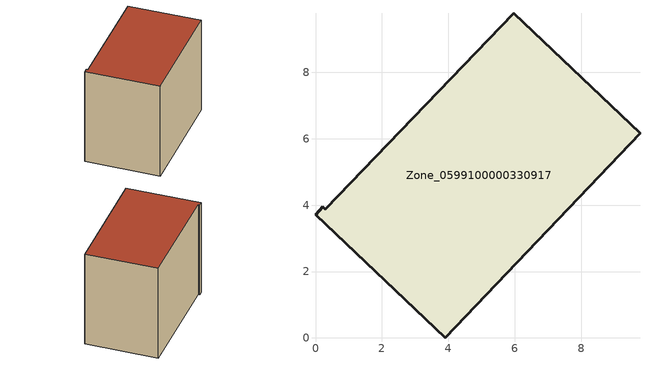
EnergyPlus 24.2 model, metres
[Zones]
Zone_0599100000330917
 floor ground (C_G): 9.77,6.17 3.9,0 0,3.71 0.23,3.95 0.3,3.87 5.97,9.78 z3.11
 wall outside (C_F): 0.23,3.95 0,3.71 3.9,0 9.77,6.17 5.97,9.78 0.3,3.87 0.23,3.95 z3.11:10.37
 roof outside (C_R): 3.9,0 9.77,6.17 5.97,9.78 0.3,3.87 0.23,3.95 0,3.71 z10.37
[BUILDING]
Pand.0599100000330917: North Axis=0; Terrain=City; Loads Convergence Tolerance Value=0.04; Temperature Convergence Tolerance Value=0.4; Solar Distribution=FullExterior; Maximum Number of Warmup Days=25; Minimum Number of Warmup Days=1
[Site:Location]
Rotterdam.The.Hague.AP_ZH_NLD Design_Conditions: Latitude=51.96; Longitude=4.45; Time Zone=1; Elevation=-4.5
[SITE:GROUNDTEMPERATURE:BUILDINGSURFACE]
18, 18, 18, 18, 18, 18, 18, 18, 18, 18, 18, 18
[MATERIAL] Thermal Absorptance=0.9; Solar Absorptance=0.7; Visible Absorptance=0.7
Name | Roughness | Thickness | Conductivity | Density | Specific Heat
G.TC.1975-1991 | MediumSmooth | 0.15 | 0.288461 | 540 | 1210
F.TC.1975-1991 | Rough | 0.3 | 0.230769 | 1920 | 840
R.TC.1975-1991 | MediumRough | 0.2 | 0.153846 | 1500 | 1000
[CONSTRUCTION]
C_G: G.TC.1975-1991
C_F: F.TC.1975-1991
C_R: R.TC.1975-1991
[ZONE]
Zone_0599100000330917: Type=1; Multiplier=1; Ceiling Height=Autocalculate; Volume=Autocalculate; Floor Area=autocalculate; Part of Total Floor Area=Yes
[ZONEINFILTRATION:DESIGNFLOWRATE]
Infil_Zone_0599100000330917: Zone or ZoneList or Space or SpaceList=Zone_0599100000330917; Schedule=AlwaysOn; Design Flow Rate Calculation Method=Flow/Area; Flow Rate per Floor Area=0.003; Constant Term Coefficient=1; Temperature Term Coefficient=0; Velocity Term Coefficient=0; Velocity Squared Term Coefficient=0
[HVACTEMPLATE:ZONE:IDEALLOADSAIRSYSTEM]
Zone_0599100000330917: Maximum Heating Supply Air Temperature=50; Minimum Cooling Supply Air Temperature=13; Maximum Heating Supply Air Humidity Ratio=0.0156; Minimum Cooling Supply Air Humidity Ratio=0.0077; Heating Limit=NoLimit; Cooling Limit=NoLimit; Dehumidification Control Type=ConstantSensibleHeatRatio; Cooling Sensible Heat Ratio=0.7; Dehumidification Setpoint=60; Humidification Control Type=None; Humidification Setpoint=30; Outdoor Air Method=None; Outdoor Air Flow Rate per Person=0.00944; Outdoor Air Flow Rate per Zone Floor Area=0; Outdoor Air Flow Rate per Zone=0; Demand Controlled Ventilation Type=None; Outdoor Air Economizer Type=NoEconomizer; Heat Recovery Type=None; Sensible Heat Recovery Effectiveness=0.7; Latent Heat Recovery Effectiveness=0.65
[ZONECONTROL:THERMOSTAT]
ThermostatControl_Zone_0599100000330917: Zone or ZoneList=Zone_0599100000330917; Control Type Schedule=DualSetpointControlType; Control 1=Thermostat_Zone_0599100000330917; Temperature Difference Between Cutout And Setpoint=0
[THERMOSTATSETPOINT:DUALSETPOINT]
Thermostat_Zone_0599100000330917: Heating Setpoint Temperature Schedule=HeatingSetpoint_Zone_0599100000330917; Cooling Setpoint Temperature Schedule=CoolingSetpoint_Zone_0599100000330917
[SCHEDULE:COMPACT]
HeatingSetpoint_Zone_0599100000330917: Through: 12/31, For: AllDays, Until: 24:00, 21
CoolingSetpoint_Zone_0599100000330917: Through: 12/31, For: AllDays, Until: 24:00, 24
DualSetpointControlType: Through: 12/31, For: AllDays, Until: 24:00, 4
AlwaysOn: Through: 12/31, For: AllDays, Until: 24:00, 1
